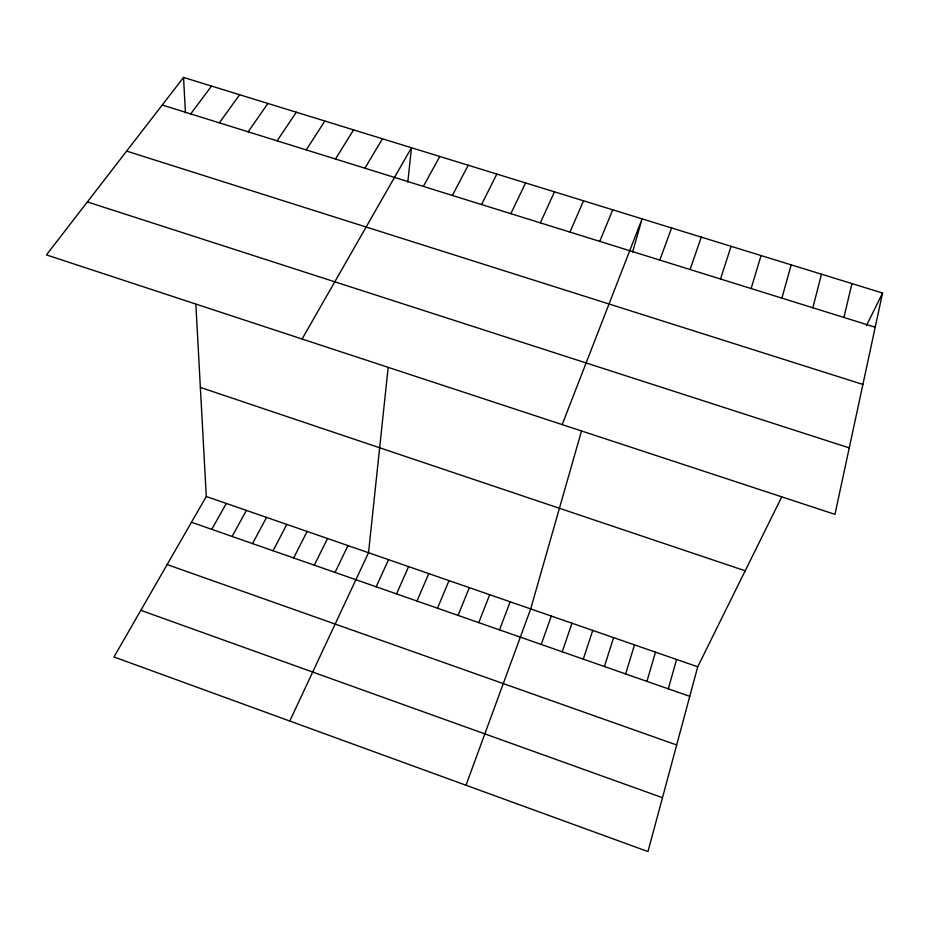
<?xml version="1.0" encoding="UTF-8"?>
<svg xmlns="http://www.w3.org/2000/svg" width="929" height="929" viewBox="0 0 929 929"><rect width="100%" height="100%" fill="white"/><g stroke="black" fill="none" stroke-linecap="round" stroke-linejoin="round"><path stroke-width="1.39" d="M388.148 367.57L368.523 552.72L289.778 721.032M407.831 182.049L411.466 147.734L302.076 339.015M882.55 293.03L834.962 514.352L46.45 254.906L183.536 77.432L882.55 293.03L866.409 325.673M843.927 317.463L851.928 283.589M812.829 307.766L821.48 274.194M781.661 497.05L697.725 666.79L647.977 851.568L113.988 656.977L206.284 496.504L195.856 304.294M781.893 298.128L791.183 264.846M668.311 688.842L676.579 659.462M581.449 431.172L530.691 608.913L465.986 785.249M632.591 252.096L642.09 218.861L562.173 424.588M646.932 681.375L655.502 652.158M751.131 288.547L761.048 255.556M625.635 673.931L634.507 644.877M604.407 666.523L613.593 637.631M720.532 279.014L731.077 246.301M583.273 659.137L592.748 630.419M562.219 651.775L571.985 623.22M690.096 269.526L701.256 237.104M541.235 644.447L551.303 616.055M659.822 260.097L671.586 227.965M499.512 629.874L510.16 601.795M478.76 622.627L489.699 594.711M458.09 615.404L469.319 587.651M599.762 241.377L612.734 209.803M437.501 608.216L449.009 580.613M416.982 601.04L428.78 573.599M569.976 232.087L583.528 200.803M396.544 593.898L408.621 566.609M540.341 222.855L554.485 191.838M376.187 586.791L388.531 559.653M510.857 213.67L525.582 182.932M335.067 572.427L347.969 545.602M314.327 565.18L327.507 538.506M481.536 204.531L496.829 174.06M293.657 557.957L307.116 531.446M273.068 550.769L286.794 524.409M452.365 195.45L468.228 165.234M252.549 543.604L266.553 517.395M232.111 536.463L246.394 510.404M423.357 186.404L439.777 156.467M211.754 529.344L226.304 503.448M364.911 168.195L382.446 138.781M335.485 159.022L353.589 129.874M306.222 149.906L324.871 121.025M277.109 140.836L296.316 112.212M248.159 131.813L267.9 103.444M219.36 122.837L239.624 94.735M190.712 113.919L211.51 86.06M162.215 105.035L875.199 327.205M126.623 151.102L862.89 384.443M87.361 201.93L849.245 447.894M200.362 387.416L745.197 570.801M206.284 496.504L697.725 666.79M191.479 522.261L689.771 696.344M167.139 564.577L676.672 744.977M140.825 610.33L662.482 797.686M183.536 77.432L185.452 112.746"/></g></svg>
